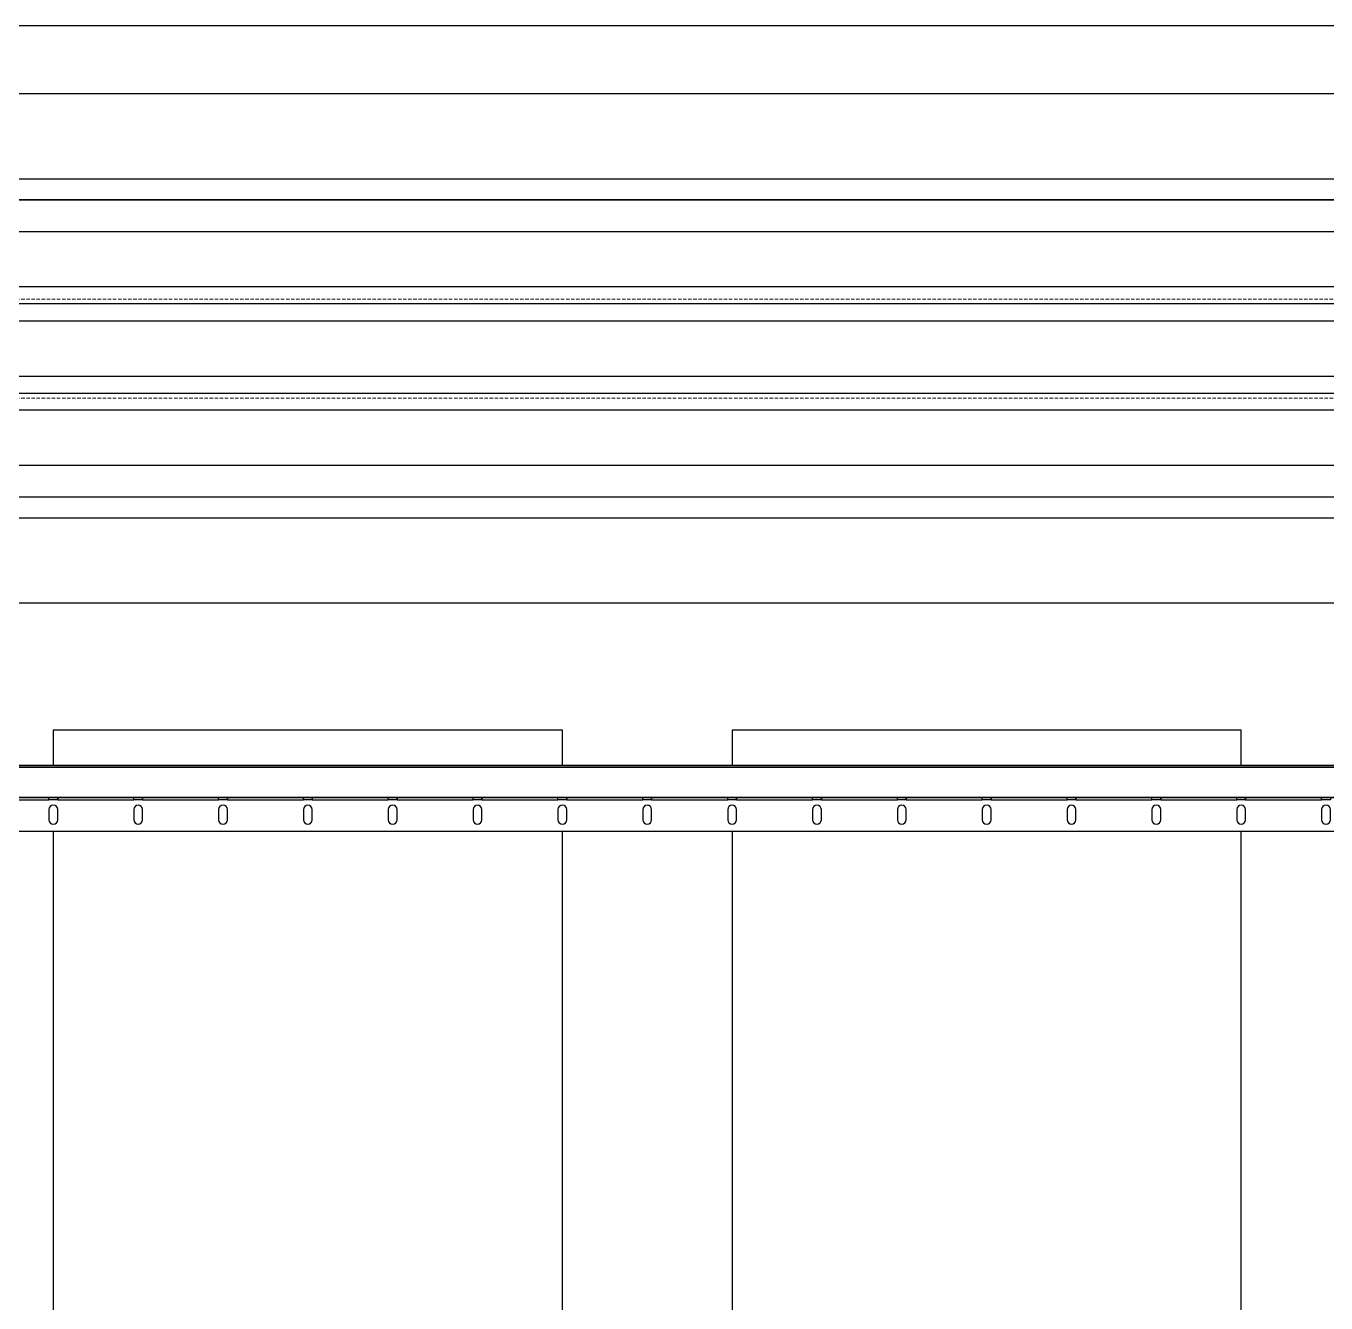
# Model space of a CAD drawing. Header units: millimetres. Extents: x -962357 to -591296, y -223672 to 59420.
# Drawn here: x -778146 to -777380, y -177079 to -176326 of the extents above; entities that cross this region are included whole.
import ezdxf

# ---------------------------------------------------------------- set-up
doc = ezdxf.new("R2010")
doc.units = ezdxf.units.MM
doc.linetypes.add('DPA_Hidden 50', pattern=[3, 2, -1])
for name, color, linetype in [('000 - WIPEOUT', 250, 'Continuous'), ('001 - ASCESSORIES', 251, 'Continuous'), ('A04_TUBE SERIES', 2, 'Continuous'), ('A11_ALU.SOLID SHEET', 2, 'Continuous')]:
    doc.layers.add(name, color=color, linetype=linetype)
doc.layers.add('A-GLAZ-CURT', color=2, linetype='Continuous', lineweight=9)

# ---------------------------------------------------------------- blocks, each defined once
blk = doc.blocks.new('*U4623')
at = {"layer": '001 - ASCESSORIES', "color": 0, "linetype": 'ByBlock'}
blk.add_lwpolyline([(800, 87.5), (-800, 87.5), (-800, -87.5), (800, -87.5)], close=True, dxfattribs=at)
at = {"layer": '001 - ASCESSORIES', "linetype": 'ByBlock'}
for points in [[(-781.5, 69), (781.5, 69), (781.5, -69), (-781.5, -69)], [(781.5, 36.33), (-781.5, 36.33), (-781.5, 16.33), (781.5, 16.33)], [(-781.5, -16.33), (781.5, -16.33), (781.5, -36.33), (-781.5, -36.33)]]:
    blk.add_lwpolyline(points, close=True, dxfattribs=at)
for points in [[(781.5, 26.33), (-781.5, 26.33)], [(-781.5, -26.33), (781.5, -26.33)]]:
    blk.add_lwpolyline(points, dxfattribs=at)
blk = doc.blocks.new('*U4643')
blk.add_attdef('EXTR.OVL-LENGTH_', (-25, -59.09), '', height=5)
blk.add_wipeout([(-25, 0), (25, 0), (25, 67400), (-25, 67400)]).dxf.layer = '000 - WIPEOUT'
at = {"layer": 'A04_TUBE SERIES', "color": 0}
blk.add_lwpolyline([(-25, 0), (25, 0), (25, 67400), (-25, 67400)], close=True, dxfattribs=at)
blk = doc.blocks.new('*U4645')
blk.add_attdef('EXTR.OVL-LENGTH_', (-25, -59.09), '', height=5)
blk.add_wipeout([(-25, 0), (25, 0), (25, 67400), (-25, 67400)]).dxf.layer = '000 - WIPEOUT'
at = {"layer": 'A04_TUBE SERIES', "color": 0}
blk.add_lwpolyline([(-25, 0), (25, 0), (25, 67400), (-25, 67400)], close=True, dxfattribs=at)
blk = doc.blocks.new('*U4717')
at = {"color": 3}
for points in [[(-1050, -26450), (1050, -26450), (1050, -26750), (-1050, -26750)], [(-1050, -26850), (1050, -26850), (1050, -27150), (-1050, -27150)]]:
    blk.add_wipeout(points, dxfattribs=at).dxf.layer = '000 - WIPEOUT'
at = {"layer": 'A11_ALU.SOLID SHEET', "color": 0, "linetype": 'ByBlock'}
for points in [[(-1050, -26750), (1050, -26750), (1050, -26450), (-1050, -26450)], [(-1050, -27150), (1050, -27150), (1050, -26850), (-1050, -26850)]]:
    blk.add_lwpolyline(points, close=True, dxfattribs=at)
blk = doc.blocks.new('000 - ASSCESSORIES_FAMELINE_GALV.BRACKET_FITTING_Z-PROFILE_HR-02AA_TOP_VIEW')
blk.add_wipeout([(-1200, 39), (1200, 39), (1200, 0), (-1200, 0)]).dxf.layer = '000 - WIPEOUT'
at = {"layer": '001 - ASCESSORIES', "linetype": 'Continuous'}
for p, q in [((-1200, 39), (1200, 39)), ((-1200, 0), (1200, 0))]:
    blk.add_line(p, q, dxfattribs=at)
at = {"layer": '001 - ASCESSORIES', "color": 1, "linetype": 'ByBlock'}
for p, q in [((22.4, 20.2), (22.4, 19)), ((72.4, 20.2), (72.4, 19)), ((122.4, 20.2), (122.4, 19)), ((172.4, 20.2), (172.4, 19)), ((222.4, 20.2), (222.4, 19)), ((272.4, 20.2), (272.4, 19)), ((322.4, 20.2), (322.4, 19)), ((372.4, 20.2), (372.4, 19)), ((422.4, 20.2), (422.4, 19)), ((472.4, 20.2), (472.4, 19)), ((522.4, 20.2), (522.4, 19)), ((572.4, 20.2), (572.4, 19)), ((622.4, 20.2), (622.4, 19)), ((672.4, 20.2), (672.4, 19)), ((722.4, 20.2), (722.4, 19))]:
    blk.add_line(p, q, dxfattribs=at)
at = {"layer": '001 - ASCESSORIES', "color": 0, "linetype": 'ByBlock'}
blk.add_lwpolyline([(-1200, 39), (1200, 39), (1200, 19), (-1200, 19)], close=True, dxfattribs=at)
at = {"layer": '001 - ASCESSORIES'}
for points in [[(-22.4, 26), (-22.4, 32, 1), (-27.6, 32), (-27.6, 26, 1)], [(27.6, 26), (27.6, 32, 1), (22.4, 32), (22.4, 26, 1)], [(77.6, 26), (77.6, 32, 1), (72.4, 32), (72.4, 26, 1)], [(127.6, 26), (127.6, 32, 1), (122.4, 32), (122.4, 26, 1)], [(177.6, 26), (177.6, 32, 1), (172.4, 32), (172.4, 26, 1)], [(227.6, 26), (227.6, 32, 1), (222.4, 32), (222.4, 26, 1)], [(277.6, 26), (277.6, 32, 1), (272.4, 32), (272.4, 26, 1)], [(327.6, 26), (327.6, 32, 1), (322.4, 32), (322.4, 26, 1)], [(377.6, 26), (377.6, 32, 1), (372.4, 32), (372.4, 26, 1)], [(427.6, 26), (427.6, 32, 1), (422.4, 32), (422.4, 26, 1)], [(477.6, 26), (477.6, 32, 1), (472.4, 32), (472.4, 26, 1)], [(527.6, 26), (527.6, 32, 1), (522.4, 32), (522.4, 26, 1)], [(577.6, 26), (577.6, 32, 1), (572.4, 32), (572.4, 26, 1)], [(627.6, 26), (627.6, 32, 1), (622.4, 32), (622.4, 26, 1)], [(677.6, 26), (677.6, 32, 1), (672.4, 32), (672.4, 26, 1)], [(727.6, 26), (727.6, 32, 1), (722.4, 32), (722.4, 26, 1)]]:
    blk.add_lwpolyline(points, format="xyb", close=True, dxfattribs=at)
blk.add_lwpolyline([(-1200, 19), (1200, 19), (1200, 0), (-1200, 0)], close=True, dxfattribs=at)
at = {"layer": '001 - ASCESSORIES', "color": 1, "linetype": 'ByBlock'}
for points in [[(-27.6, 20.2), (-22.4, 20.2), (-22.4, 19), (-27.6, 19)], [(22.4, 20.2), (-22.4, 20.2), (-22.4, 19), (22.4, 19)], [(22.4, 20.2), (27.6, 20.2), (27.6, 19), (22.4, 19)], [(72.4, 20.2), (27.6, 20.2), (27.6, 19), (72.4, 19)], [(72.4, 20.2), (77.6, 20.2), (77.6, 19), (72.4, 19)], [(122.4, 20.2), (77.6, 20.2), (77.6, 19), (122.4, 19)], [(122.4, 20.2), (127.6, 20.2), (127.6, 19), (122.4, 19)], [(172.4, 20.2), (127.6, 20.2), (127.6, 19), (172.4, 19)], [(172.4, 20.2), (177.6, 20.2), (177.6, 19), (172.4, 19)], [(222.4, 20.2), (177.6, 20.2), (177.6, 19), (222.4, 19)], [(222.4, 20.2), (227.6, 20.2), (227.6, 19), (222.4, 19)], [(272.4, 20.2), (227.6, 20.2), (227.6, 19), (272.4, 19)], [(272.4, 20.2), (277.6, 20.2), (277.6, 19), (272.4, 19)], [(322.4, 20.2), (277.6, 20.2), (277.6, 19), (322.4, 19)], [(322.4, 20.2), (327.6, 20.2), (327.6, 19), (322.4, 19)], [(372.4, 20.2), (327.6, 20.2), (327.6, 19), (372.4, 19)], [(372.4, 20.2), (377.6, 20.2), (377.6, 19), (372.4, 19)], [(422.4, 20.2), (377.6, 20.2), (377.6, 19), (422.4, 19)], [(422.4, 20.2), (427.6, 20.2), (427.6, 19), (422.4, 19)], [(472.4, 20.2), (427.6, 20.2), (427.6, 19), (472.4, 19)], [(472.4, 20.2), (477.6, 20.2), (477.6, 19), (472.4, 19)], [(522.4, 20.2), (477.6, 20.2), (477.6, 19), (522.4, 19)], [(522.4, 20.2), (527.6, 20.2), (527.6, 19), (522.4, 19)], [(572.4, 20.2), (527.6, 20.2), (527.6, 19), (572.4, 19)], [(572.4, 20.2), (577.6, 20.2), (577.6, 19), (572.4, 19)], [(622.4, 20.2), (577.6, 20.2), (577.6, 19), (622.4, 19)], [(622.4, 20.2), (627.6, 20.2), (627.6, 19), (622.4, 19)], [(672.4, 20.2), (627.6, 20.2), (627.6, 19), (672.4, 19)], [(672.4, 20.2), (677.6, 20.2), (677.6, 19), (672.4, 19)], [(722.4, 20.2), (677.6, 20.2), (677.6, 19), (722.4, 19)], [(722.4, 20.2), (727.6, 20.2), (727.6, 19), (722.4, 19)], [(772.4, 20.2), (727.6, 20.2), (727.6, 19), (772.4, 19)]]:
    blk.add_lwpolyline(points, close=True, dxfattribs=at)
at = {"layer": '001 - ASCESSORIES', "color": 2}
blk.add_lwpolyline([(-1200, 1.2), (1200, 1.2), (1200, 0), (-1200, 0)], close=True, dxfattribs=at)
blk = doc.blocks.new('*U4943')
at = {"layer": '001 - ASCESSORIES', "linetype": 'ByBlock', "rotation": 180}
blk.add_blockref('000 - ASSCESSORIES_FAMELINE_GALV.BRACKET_FITTING_Z-PROFILE_HR-02AA_TOP_VIEW', (-26400, 39), dxfattribs=at)
blk = doc.blocks.new('*U4956')
blk.add_lwpolyline([(27650, -551.98), (-107450, -551.98), (-107450, -3555), (27650, -3555)], close=True)
blk.add_blockref('*U4623', (-32900, -742))
blk.add_blockref('*U4623', (-32900, -742))
at = {"layer": 'A04_TUBE SERIES', "color": 0, "linetype": 'ByBlock', "rotation": 270}
for name, p in [('*U4643', (-39850, -617)), ('*U4645', (-39850, -867))]:
    blk.add_blockref(name, p, dxfattribs=at)
at = {"layer": 'A11_ALU.SOLID SHEET', "color": 0, "linetype": 'ByBlock', "rotation": 270}
blk.add_blockref('*U4717', (-6300, -2017), dxfattribs=at)
at = {"layer": '001 - ASCESSORIES', "linetype": 'ByBlock'}
blk.add_blockref('*U4943', (-6325, -1026.7), dxfattribs=at)
blk = doc.blocks.new('DPA_CP_Metal Ceiling Air Supply1 - Linear Diffuser Air Supply-12404980-4160-01 UPPER PLATFORM LEVEL - REFLECTED CEILING PLAN')
at = {"layer": 'A-GLAZ-CURT'}
for p, q in [((-788882.37, 2976.52), (-787282.37, 2976.52)), ((-788882.37, 2976.52), (-787282.37, 2976.52)), ((-788882.37, 2976.52), (-787282.37, 2976.52)), ((-787282.37, 2926.52), (-788882.37, 2926.52)), ((-787282.37, 2751.52), (-788882.37, 2751.52)), ((-788882.37, 2701.52), (-787282.37, 2701.52)), ((-787282.37, 2701.52), (-788882.37, 2701.52)), ((-787282.37, 2701.52), (-788882.37, 2701.52))]:
    blk.add_line(p, q, dxfattribs=at)
at = {"layer": 'A-GLAZ-CURT', "linetype": 'DPA_Hidden 50'}
for p, q in [((-787362.37, 2868.18), (-788802.37, 2868.18)), ((-787362.37, 2809.85), (-788802.37, 2809.85))]:
    blk.add_line(p, q, dxfattribs=at)
blk = doc.blocks.new('*U340')
at = {"layer": '001 - ASCESSORIES', "color": 0, "linetype": 'ByBlock'}
blk.add_lwpolyline([(800, 87.5), (-800, 87.5), (-800, -87.5), (800, -87.5)], close=True, dxfattribs=at)
at = {"layer": '001 - ASCESSORIES', "linetype": 'ByBlock'}
for points in [[(-781.5, 69), (781.5, 69), (781.5, -69), (-781.5, -69)], [(781.5, 36.33), (-781.5, 36.33), (-781.5, 16.33), (781.5, 16.33)], [(-781.5, -16.33), (781.5, -16.33), (781.5, -36.33), (-781.5, -36.33)]]:
    blk.add_lwpolyline(points, close=True, dxfattribs=at)
for points in [[(781.5, 26.33), (-781.5, 26.33)], [(-781.5, -26.33), (781.5, -26.33)]]:
    blk.add_lwpolyline(points, dxfattribs=at)
blk = doc.blocks.new('*U723')
blk.add_attdef('EXTR.OVL-LENGTH_', (-25, -59.09), '', height=5)
blk.add_wipeout([(-25, 0), (25, 0), (25, 67400), (-25, 67400)]).dxf.layer = '000 - WIPEOUT'
at = {"layer": 'A04_TUBE SERIES', "color": 0}
blk.add_lwpolyline([(-25, 0), (25, 0), (25, 67400), (-25, 67400)], close=True, dxfattribs=at)
blk = doc.blocks.new('*U745')
blk.add_attdef('EXTR.OVL-LENGTH_', (-25, -59.09), '', height=5)
blk.add_wipeout([(-25, 0), (25, 0), (25, 67400), (-25, 67400)]).dxf.layer = '000 - WIPEOUT'
at = {"layer": 'A04_TUBE SERIES', "color": 0}
blk.add_lwpolyline([(-25, 0), (25, 0), (25, 67400), (-25, 67400)], close=True, dxfattribs=at)
blk = doc.blocks.new('*U695')
at = {"color": 3}
for points in [[(-1050, -26450), (1050, -26450), (1050, -26750), (-1050, -26750)], [(-1050, -26850), (1050, -26850), (1050, -27150), (-1050, -27150)]]:
    blk.add_wipeout(points, dxfattribs=at).dxf.layer = '000 - WIPEOUT'
at = {"layer": 'A11_ALU.SOLID SHEET', "color": 0, "linetype": 'ByBlock'}
for points in [[(-1050, -26750), (1050, -26750), (1050, -26450), (-1050, -26450)], [(-1050, -27150), (1050, -27150), (1050, -26850), (-1050, -26850)]]:
    blk.add_lwpolyline(points, close=True, dxfattribs=at)
blk = doc.blocks.new('*U655')
at = {"layer": '001 - ASCESSORIES', "linetype": 'ByBlock', "rotation": 180}
blk.add_blockref('000 - ASSCESSORIES_FAMELINE_GALV.BRACKET_FITTING_Z-PROFILE_HR-02AA_TOP_VIEW', (-26400, 39), dxfattribs=at)

msp = doc.modelspace()

# ---------------------------------------------------------------- block references
at = {"layer": 'A-GLAZ-CURT'}
msp.add_blockref('DPA_CP_Metal Ceiling Air Supply1 - Linear Diffuser Air Supply-12404980-4160-01 UPPER PLATFORM LEVEL - REFLECTED CEILING PLAN', (10502.5, -179355.5), dxfattribs=at)
msp.add_blockref('DPA_CP_Metal Ceiling Air Supply1 - Linear Diffuser Air Supply-12404980-4160-01 UPPER PLATFORM LEVEL - REFLECTED CEILING PLAN', (10502.5, -179355.5), dxfattribs=at)

# ---------------------------------------------------------------- next in the draw order: block references
msp.add_blockref('*U4956', (-744680, -175774.39))

# ---------------------------------------------------------------- next in the draw order: linework, layer by layer
msp.add_lwpolyline([(-717030, -176326.37), (-852130, -176326.37), (-852130, -179329.4), (-717030, -179329.4)], close=True)

# ---------------------------------------------------------------- next in the draw order: block references
msp.add_blockref('*U340', (-777580, -176516.39))
msp.add_blockref('*U340', (-777580, -176516.39))

# ---------------------------------------------------------------- next in the draw order: block references
at = {"layer": 'A04_TUBE SERIES', "color": 0, "linetype": 'ByBlock', "rotation": 270}
for name, p in [('*U723', (-784530, -176391.39)), ('*U745', (-784530, -176641.39))]:
    msp.add_blockref(name, p, dxfattribs=at)
at = {"layer": 'A11_ALU.SOLID SHEET', "color": 0, "linetype": 'ByBlock', "rotation": 270}
msp.add_blockref('*U695', (-750980, -177791.39), dxfattribs=at)

# ---------------------------------------------------------------- next in the draw order: block references
at = {"layer": '001 - ASCESSORIES', "linetype": 'ByBlock'}
msp.add_blockref('*U655', (-751005, -176801.09), dxfattribs=at)

doc.saveas('drawing.dxf')
